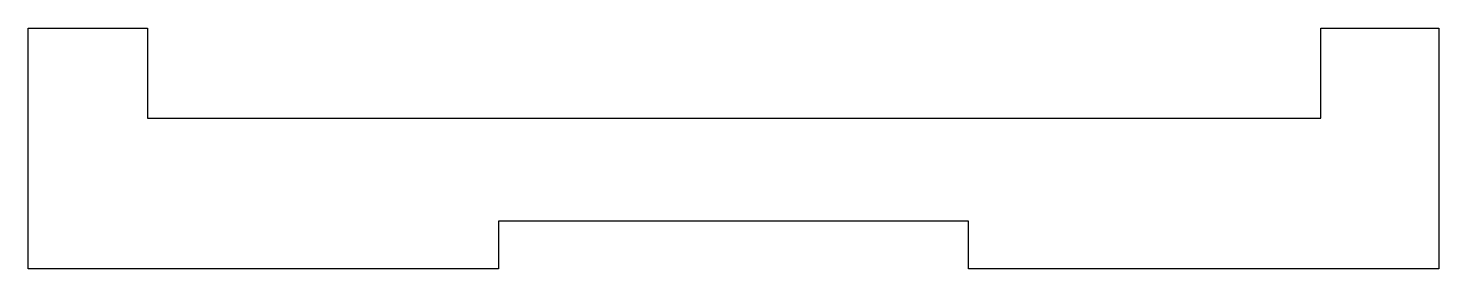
# Model space of a CAD drawing. Header units: millimetres. Extents: x 16.5 to 110.5, y -34.3 to -18.3.
import ezdxf

# ---------------------------------------------------------------- set-up
doc = ezdxf.new("R2010")
doc.units = ezdxf.units.MM
doc.layers.get('0').update_dxf_attribs({"linetype": 'CONTINUOUS'})

msp = doc.modelspace()

# ---------------------------------------------------------------- linework, layer by layer
msp.add_lwpolyline([(79.123, -31.175), (47.79, -31.175), (47.79, -34.35), (16.457, -34.35), (16.457, -18.302), (24.4, -18.302), (24.4, -24.302), (102.6, -24.302), (102.6, -18.302), (110.457, -18.302), (110.457, -34.35), (79.123, -34.35)], close=True)

doc.saveas('drawing.dxf')
